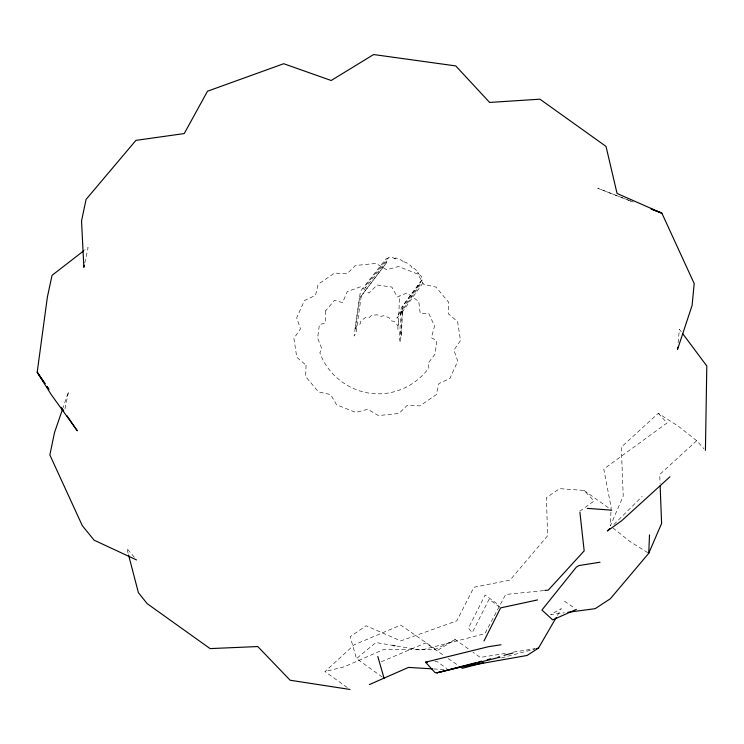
<?xml version="1.0" encoding="UTF-8"?>
<svg xmlns="http://www.w3.org/2000/svg" width="744" height="744" viewBox="0 0 744 744"><rect width="100%" height="100%" fill="white"/><g stroke="black" fill="none" stroke-linecap="round" stroke-linejoin="round"><path stroke-width="0.56" stroke-dasharray="3.72 2.79" d="M398.552 321.929L398.44 325.165L399.519 295.787M610.936 512.067L610.368 525.859L623.221 496.034L621.324 447.098L658.301 413.301L678.956 426.684L696.682 440.718L703.973 448.772M610.982 510.914L611.122 507.473L603.775 469.055L667.043 422.955L658.301 413.301M678.128 342.779L679.384 329.257L681.448 332.01M64.951 408.809L68.615 391.521L63.054 407.684M84.807 262.92L88.127 247.408L84.518 250.198M557.414 615.437L561.422 608.508L550.727 614.6L564.408 612.768M613.874 524.539L642.156 496.471M347.243 687.493L324.988 671.6L354.153 644.834L400.7 625.09L437.36 650.461L455.263 639.57L469.287 649.586M696.682 440.718L659.705 474.523L660.058 483.619M382.277 677.021L356.478 658.589L375.906 642.528L392.841 645.383M579.799 511.23L594.047 501.019L584.124 490.445L559.6 488.641L546.468 497.596L547.565 535.81L510.003 580.134L473.956 587.239L456.825 620.822L400.765 640.909L366.067 625.769L350.182 636.725L356.478 658.589M455.263 639.57L435.259 649.382L383.486 649.549L344.36 666.754L324.988 671.6M381.263 661.788L425.689 642.946L444.494 655.957M501.558 657.901L535.159 648.963M505.39 653.39L480.252 657.426L472.942 652.2M513.388 652.107L535.094 648.629M543.65 590.606L505.66 594.475L484.865 633.702L421.067 650.135L395.101 645.755M434.794 661.667L436.923 661.463L446.874 668.568M433.752 668.949L444.084 669.572M630.893 201.15L597.758 188.288L629.033 200.387M630.112 200.806L633.349 202.052M647.773 552.671L630.131 541.651L612.163 527.291M564.436 601.152L574.535 608.127M448.251 658.561L458.592 665.713M584.124 490.445L609.931 508.877M499.717 607.216L489.106 599.246L472.319 632.493L468.394 628.243L485.162 595.014L496.769 603.551L499.187 606.369M134.311 557.265L126.833 548.365L128.284 553.908M325.519 310.973L325.361 323.008L319.418 324.589L317.604 337.99L321.864 348.852L319.864 352.768C328.392 376.529 351.884 393.437 377.348 393.827C397.631 394.218 417.077 384.109 428.907 367.862L427.884 363.528L435.008 354.237L436.821 340.845L431.381 337.683L434.561 326.067L428.767 313.438L420.211 313.336L418.751 301.469L406.903 292.997L397.352 297.014L391.809 287.035L377.078 284.998L368.95 293.08L360.952 286.645L347.29 291.574L342.593 302.594L334.456 300.39L325.519 310.973M306.054 365.183L305.654 376.594L318.423 391.856L330.671 394.608L336.595 404.838L355.818 412.436L367.759 409.265L378.408 415.561L398.951 413.469L407.377 405.229L419.895 405.899L436.254 394.673L438.904 383.569L449.953 378.445L457.727 361.091L453.905 350.108L460.508 340.547L457.625 321.724L448.353 313.801L448.744 302.371L435.984 287.11L423.736 284.375L417.812 274.127L398.579 266.529L386.648 269.719L375.999 263.404L355.455 265.496L347.029 273.755L334.502 273.067L318.153 284.292L315.493 295.405L304.454 300.52L296.679 317.874L300.502 328.867L293.899 338.418L296.772 357.241L306.054 365.183M397.956 325.835L397.845 329.071L400.467 331.312L401.286 336.651L402.857 305.793L422.713 279.316L421.188 276.182L417.319 272.667L418.77 274.108L418.323 272.406L414.78 268.891L411.506 266.873L411.944 267.319C409.851 264.418 406.577 262.26 403.053 261.59L403.927 261.99L400.412 259.628L395.966 258.01L394.487 258.466L396.617 259.331L391.679 257.182L388.591 257.34L365.509 285.687L364.904 288.337L388.526 258.773L386.322 258.503L362.077 289.137L360.189 293.117L354.869 330.224L357.074 325.305L360.198 323.863L360.952 320.711L365.583 317.53L369.136 317.725L371.516 315.382L377.338 314.796L380.361 316.581L383.737 315.679L389.186 317.828L390.87 320.729L394.339 321.51L397.956 325.835M402.281 310.787L400.495 342.473L399.416 339.357L401.211 307.886L421.69 280.144L423.057 282.171L422.146 284.069L400.393 314.777L402.281 310.787M419.942 283.808L419.876 285.24L396.961 318.227L397.566 315.577L419.942 283.808M361.259 296.019L355.948 333.34L354.079 336.046L359.612 298.112L386.768 262.437L361.259 296.019"/><path stroke-width="1.12" d="M705.424 450.38L706.8 365.983L682.815 333.851M567.83 612.312L595.181 608.666L610.368 598.734L648.749 553.276L649.503 534.889M677.7 347.281L677.496 349.531L692.087 305.449L694.199 283.585L661.881 213.175L617.074 193.487L606.016 146.401L539.93 99.185L489.626 102.44L455.756 65.918L373.609 54.544L331.201 80.501L283.697 63.714L207.492 91.224L184.242 133.567L135.929 140.365L86.09 199.401L81.533 220.931L83.858 267.356L84.332 265.143M62.319 409.842L54.535 432.478L49.857 454.947L82.296 525.636L94.088 540.172L136.552 559.934M648.749 553.276L661.602 523.451L660.142 485.897M483.972 640.984L500.6 607.885L537.559 599.915M500.972 644.788L488.483 646.676L425.503 662.188L435.054 672.613L436.868 672.836L460.248 667.238L527.05 655.473L538.516 648.071L556.27 617.418M609.829 528.547L607.411 530.956L621.649 520.754L669.916 476.82M83.616 250.895L52.043 275.345L47.356 297.182L37.2 372.214L51.364 394.813L77.283 430.795L66.932 415.673M369.349 684.61L408.475 667.405L432.599 668.875M576.368 609.392L552.68 619.873L541.939 610.006L576.34 567.133L578.869 565.58L600.027 562.204M483.637 662.662L462.349 668.317L460.471 667.015M536.275 648.666L538.516 648.071M476.011 662.634L436.868 672.836L500.014 657.175L498.173 656.971M478.252 662.048L481.601 661.174M487.199 659.714L490.556 658.84M503.976 655.334L512.923 653M544.803 590.485L548.263 590.131L584.179 550.876L579.92 512.356M587.211 508.366L611.735 510.17M425.503 662.188L427.326 662.411M349.987 689.456L290.151 680.239L257.777 646.545L210.096 648.601L147.228 603.691L138.393 592.68L128.573 555.015M392.841 645.383L395.101 645.755M651.195 209.027L661.881 213.175L651.363 209.073M44.956 383.551L37.2 372.214L44.938 383.597M48.834 389.214L46.9 386.387L48.797 389.279M61.761 408.112L63.705 410.948M61.045 407.303L63.621 411.097M384.09 678.314L377.794 656.45"/></g></svg>
